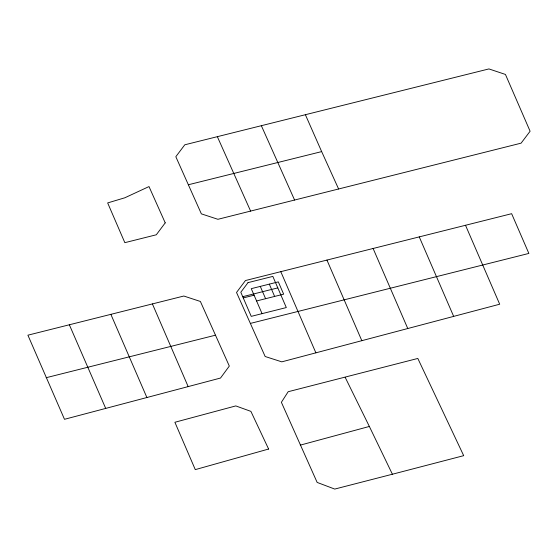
<?xml version="1.0" encoding="UTF-8"?>
<svg xmlns="http://www.w3.org/2000/svg" width="558" height="558" viewBox="0 0 558 558"><rect width="100%" height="100%" fill="white"/><g stroke="black" fill="none" stroke-linecap="round" stroke-linejoin="round"><path stroke-width="0.84" d="M300.267 445.138L369.354 426.452L392.4 474.23L463.698 455.663L417.816 358.445L288.179 391.716L281.385 402.297L317.153 482.426L334.73 489.073L392.4 474.23M105.706 408.414L220.515 378.045L229.317 366.069L200.385 301.466L183.826 296.026L27.9 335.184L64.491 419.302L105.706 408.414L69.345 324.763M250.605 211.084L217.92 219.301L201.361 213.86L175.826 156.707L184.789 144.794L488.92 68.927L505.443 74.444L530.1 131.242L521.102 143.155L250.605 211.084L217.348 136.661M250.375 323.417L528.865 253.423L511.637 213.693L245.45 280.541L236.522 292.469L265.155 356.506L281.804 361.849L499.689 304.215L465.518 225.286M215.507 335.184L46.188 377.703M242.73 296.689L277.8 287.886M243.26 297.923L254.092 295.203M256.582 300.964L283.652 294.164L278.33 281.874L251.26 288.667L262.065 313.645M338.608 188.988L321.659 151.602L188.353 184.761M345.172 377.327L369.354 426.452M294.596 200.05L261.353 125.689M305.393 114.718L321.659 151.602M453.661 316.379L419.26 236.906M407.765 328.522L373.107 248.484M361.821 340.68L326.946 260.07M152.404 303.922L188.165 386.61M146.893 397.519L110.868 314.356M280.786 271.655L315.877 352.837M269.312 284.134L274.627 296.431M260.286 286.4L265.601 298.697M165.224 222.858L156.296 234.785L124.839 242.667L107.659 202.924L124.825 197.79L149 186.567L165.224 222.858M248.024 282.627L240.812 292.252L251.233 316.365L286.31 307.563L272.834 276.398L248.024 282.627M268.607 449.037L195.279 469.627L174.891 422.267L235.79 405.917L250.898 411.372L268.607 449.037"/></g></svg>
